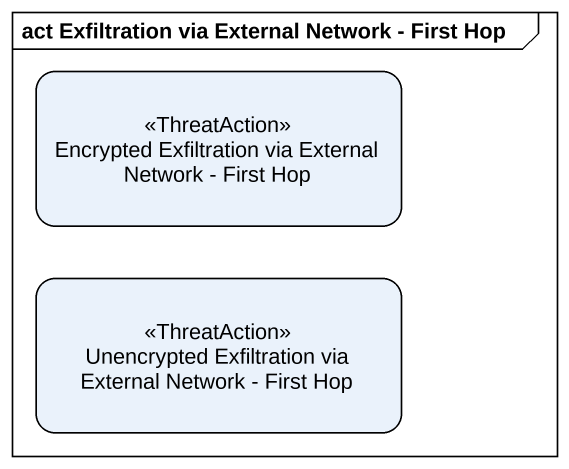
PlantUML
@startuml
mainframe act Exfiltration via External Network - First Hop
hide empty description
state "Encrypted Exfiltration via External Network - First Hop" as Encrypted_Exfiltration_via <<ThreatAction>>
state "Unencrypted Exfiltration via External Network - First Hop" as Unencrypted_Exfiltration <<ThreatAction>>
@enduml
